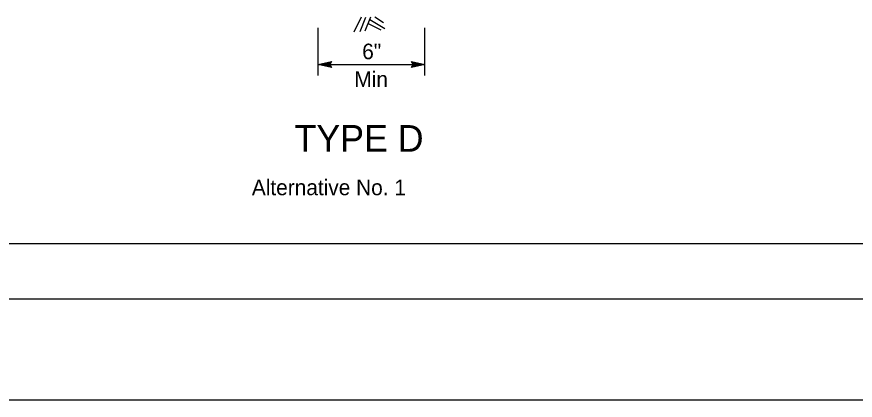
# Model space of a CAD drawing. Extents: x -894 to 866, y -476 to 714.
# Drawn here: x -557.2 to -180.5, y -476.4 to -304.2 of the extents above; entities that cross this region are included whole.
import ezdxf

# ---------------------------------------------------------------- set-up
doc = ezdxf.new("R2010")
doc.units = 0
for name, color, linetype in [('10 Sheet Format', 7, 'Continuous'), ('56 Stage 3 Anno', 7, 'Continuous'), ('57 Undefined', 7, 'Continuous'), ('59 Sndwall Anno', 7, 'Continuous')]:
    doc.layers.add(name, color=color, linetype=linetype)

msp = doc.modelspace()

# ---------------------------------------------------------------- linework, layer by layer
at = {"layer": '10 Sheet Format'}
msp.add_line((-813.45, -406.04), (811.55, -406.04), dxfattribs=at)
for points in [[(-894.04, 713.56), (865.96, 713.56), (865.96, -476.44), (-894.04, -476.44)], [(-863.43, 668.96), (836.57, 668.96), (836.57, -431.04), (-863.43, -431.04)], [(-863.43, 668.96), (836.57, 668.96), (836.57, -431.04), (-863.43, -431.04)]]:
    msp.add_lwpolyline(points, close=True, dxfattribs=at)
at = {"layer": '56 Stage 3 Anno'}
for p, q in [((-421.81, -330.58), (-421.81, -309.08)), ((-373.82, -330.58), (-373.82, -309.18)), ((-421.81, -325.58), (-415.81, -324.25)), ((-421.81, -325.58), (-373.82, -325.58)), ((-415.81, -326.92), (-421.81, -325.58)), ((-421.81, -325.58), (-421.81, -325.58)), ((-416.03, -326.57), (-420.43, -325.58)), ((-420.42, -325.58), (-416.05, -324.61)), ((-419.05, -325.58), (-416.23, -324.96)), ((-416.26, -326.21), (-419.05, -325.58)), ((-417.67, -325.59), (-416.46, -325.32)), ((-416.44, -325.86), (-417.67, -325.59)), ((-415.81, -324.25), (-416.61, -325.58)), ((-416.61, -325.58), (-415.81, -326.92)), ((-415.81, -324.25), (-415.81, -324.25)), ((-415.81, -326.92), (-415.81, -326.92)), ((-379.02, -325.58), (-379.82, -324.24)), ((-379.82, -324.24), (-379.82, -324.24)), ((-379.82, -324.24), (-373.82, -325.58)), ((-373.82, -325.58), (-379.82, -326.91)), ((-379.82, -326.91), (-379.02, -325.58)), ((-379.82, -326.91), (-379.82, -326.91)), ((-379.61, -324.6), (-375.2, -325.58)), ((-375.21, -325.59), (-379.59, -326.55)), ((-376.59, -325.58), (-379.41, -326.21)), ((-379.37, -324.96), (-376.59, -325.58)), ((-379.2, -325.3), (-377.97, -325.58)), ((-377.97, -325.58), (-379.18, -325.85)), ((-373.82, -325.58), (-373.82, -325.58))]:
    msp.add_line(p, q, dxfattribs=at)
at = {"layer": '59 Sndwall Anno'}
for points in [[(-405.68, -310.94), (-402.38, -304.24)], [(-402.9, -310.84), (-400.41, -304.3)], [(-400.7, -310.48), (-398.12, -304.18)], [(-396.32, -304.18), (-392.37, -306.81)], [(-399.28, -307.17), (-393.66, -310.12)], [(-398.62, -305.46), (-391.79, -309.52)]]:
    msp.add_lwpolyline(points, dxfattribs=at)

# ---------------------------------------------------------------- texts
at = {"layer": '57 Undefined'}
for s, height, p in [('6"', 7, (-402, -323.25)), ('Min', 7, (-405.52, -335.75)), ('TYPE D', 12, (-432.39, -364.82)), ('Alternative No. 1', 7, (-451.57, -384.34))]:
    msp.add_text(s, height=height, dxfattribs=at).set_placement(p)

doc.saveas('drawing.dxf')
